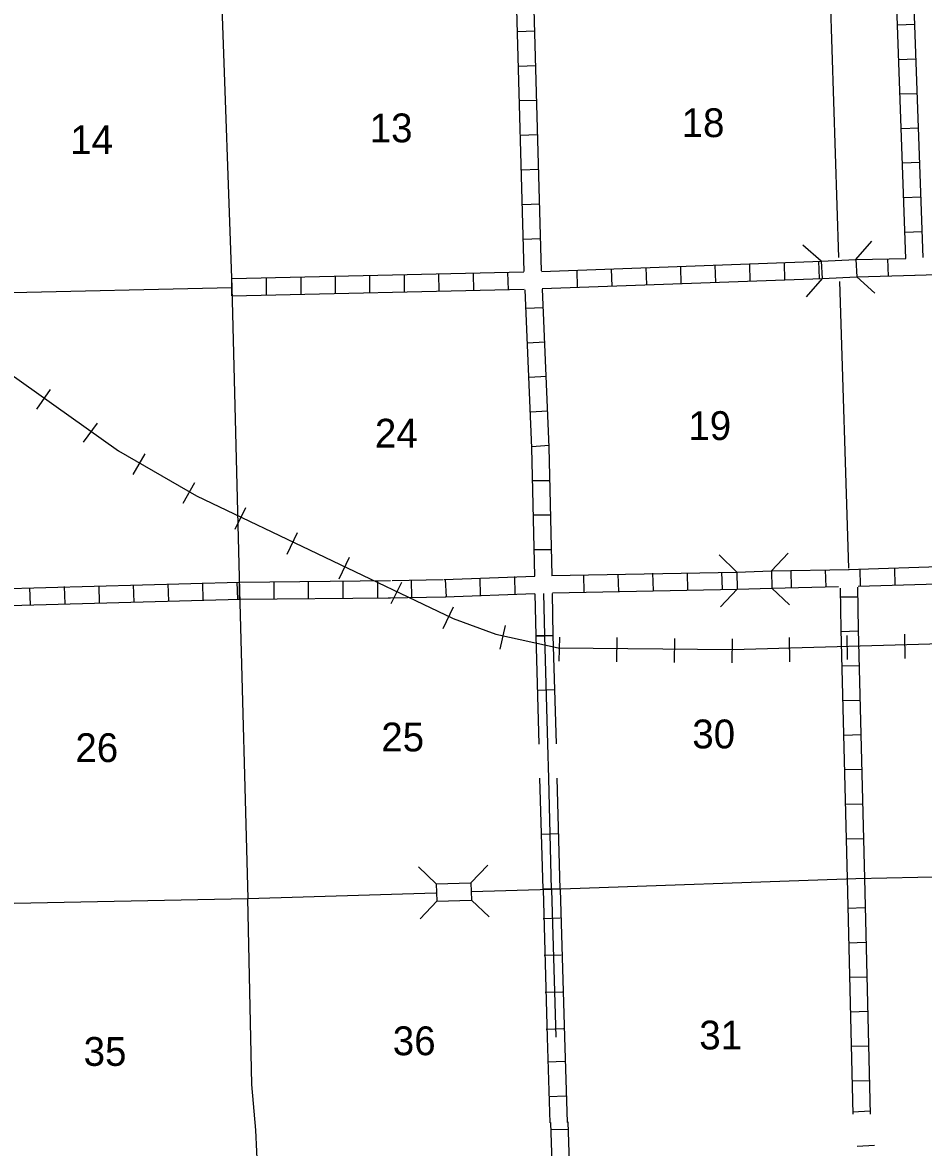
# Model space of a CAD drawing. Extents: x 2020499 to 2457378, y 15410235 to 15816321.
# Drawn here: x 2249654 to 2265300, y 15627544 to 15647077 of the extents above; entities that cross this region are included whole.
import ezdxf

# ---------------------------------------------------------------- set-up
doc = ezdxf.new("R2010")
doc.units = 0
for name, color, linetype in [('L13', 7, 'Continuous'), ('L14', 7, 'Continuous'), ('L15', 7, 'Continuous'), ('L18', 7, 'Continuous'), ('L4', 7, 'Continuous'), ('L8', 7, 'Continuous'), ('L9', 7, 'Continuous')]:
    doc.layers.add(name, color=color, linetype=linetype)

msp = doc.modelspace()

# ---------------------------------------------------------------- linework, layer by layer
at = {"layer": 'L13'}
for p, q in [((2263666, 15647880), (2263825, 15642996)), ((2263840, 15642579), (2263999, 15637605)), ((2248175, 15642362), (2253291, 15642478)), ((2258792, 15633952), (2258775, 15634552))]:
    msp.add_line(p, q, dxfattribs=at)
at = {"layer": 'L15'}
for p, q in [((2249902, 15640366), (2250139, 15640704)), ((2250715, 15639791), (2250958, 15640123)), ((2251575, 15639231), (2251781, 15639590)), ((2252441, 15638729), (2252647, 15639088)), ((2253349, 15638281), (2253534, 15638655)), ((2254247, 15637848), (2254432, 15638222)), ((2255155, 15637420), (2255335, 15637795)), ((2256058, 15636987), (2256243, 15637362)), ((2256956, 15636554), (2257140, 15636929)), ((2257948, 15636195), (2258043, 15636607)), ((2264981, 15636037), (2264976, 15636454)), ((2258972, 15635989), (2258983, 15636406)), ((2259976, 15635978), (2259981, 15636396)), ((2260974, 15635963), (2260984, 15636380)), ((2261977, 15635957), (2261982, 15636374)), ((2262980, 15635978), (2262975, 15636396)), ((2263983, 15636015), (2263972, 15636433))]:
    msp.add_line(p, q, dxfattribs=at)
msp.add_lwpolyline([(2236385, 15655916), (2237716, 15653746), (2239532, 15651153), (2240731, 15649332), (2241084, 15648482), (2242019, 15647315), (2243376, 15645762), (2244416, 15644680), (2244617, 15644405), (2251322, 15639638), (2252674, 15638861), (2257135, 15636728), (2257874, 15636454), (2258957, 15636221), (2261982, 15636190), (2266016, 15636306), (2272742, 15635646)], dxfattribs=at)
msp.add_lwpolyline([(2236385, 15655916), (2237716, 15653746), (2239532, 15651153), (2240731, 15649332), (2241084, 15648482), (2242019, 15647315), (2243376, 15645762), (2244416, 15644680), (2244617, 15644405), (2251322, 15639638), (2252674, 15638861), (2257135, 15636728), (2257874, 15636454), (2258957, 15636221), (2261982, 15636190), (2266016, 15636306), (2272742, 15635646)], dxfattribs=at)
at = {"layer": 'L18'}
for p, q in [((2263524, 15642932), (2263207, 15643212)), ((2264126, 15642964), (2264405, 15643281)), ((2263524, 15642932), (2264126, 15642964)), ((2263524, 15642932), (2263540, 15642631)), ((2264126, 15642964), (2264141, 15642663)), ((2263540, 15642631), (2263260, 15642315)), ((2263540, 15642631), (2264141, 15642663)), ((2264141, 15642663), (2264458, 15642378)), ((2262056, 15637536), (2261750, 15637832)), ((2262658, 15637557), (2262948, 15637863)), ((2262056, 15637536), (2262658, 15637557)), ((2262056, 15637536), (2262066, 15637240)), ((2262658, 15637557), (2262668, 15637256)), ((2262066, 15637240), (2261776, 15636929)), ((2262066, 15637240), (2262668, 15637256)), ((2262668, 15637256), (2262975, 15636966)), ((2256839, 15632124), (2256533, 15632414)), ((2257441, 15632140), (2257732, 15632446)), ((2256839, 15632124), (2257441, 15632140)), ((2256839, 15632124), (2256850, 15631823)), ((2257441, 15632140), (2257452, 15631839)), ((2256850, 15631823), (2256560, 15631512)), ((2256850, 15631823), (2257452, 15631839)), ((2257452, 15631839), (2257758, 15631548))]:
    msp.add_line(p, q, dxfattribs=at)
at = {"layer": 'L4'}
for p, q in [((2253101, 15647732), (2253291, 15642478)), ((2253291, 15642478), (2253423, 15637214)), ((2253423, 15637214), (2253566, 15631865)), ((2258840, 15632029), (2264126, 15632214)), ((2264126, 15632214), (2269358, 15632319)), ((2253566, 15631865), (2256834, 15631966)), ((2257452, 15631987), (2258840, 15632029)), ((2249215, 15631781), (2253566, 15631865)), ((2253635, 15628639), (2253566, 15631865)), ((2253708, 15627847), (2253635, 15628639)), ((2253756, 15626680), (2253708, 15627847))]:
    msp.add_line(p, q, dxfattribs=at)
at = {"layer": 'L8'}
for p, q in [((2258666, 15642763), (2258524, 15647790)), ((2264991, 15642980), (2264817, 15647954)), ((2265292, 15642996), (2265118, 15647954)), ((2258365, 15642753), (2258223, 15647774)), ((2265150, 15647040), (2264849, 15647030)), ((2258550, 15646924), (2258249, 15646913)), ((2265166, 15646438), (2264865, 15646428)), ((2258566, 15646322), (2258265, 15646312)), ((2265192, 15645836), (2264891, 15645831)), ((2258582, 15645720), (2258281, 15645715)), ((2258598, 15645124), (2258297, 15645113)), ((2265213, 15645240), (2264918, 15645229)), ((2258613, 15644522), (2258318, 15644511)), ((2265234, 15644648), (2264933, 15644632)), ((2258635, 15643920), (2258334, 15643914)), ((2265255, 15644046), (2264960, 15644031)), ((2258650, 15643323), (2258349, 15643312)), ((2265277, 15643444), (2264976, 15643429)), ((2258666, 15642753), (2263534, 15642932)), ((2262890, 15642605), (2262885, 15642906)), ((2263492, 15642631), (2263481, 15642932)), ((2264126, 15642964), (2264991, 15642980)), ((2264691, 15642674), (2264680, 15642975)), ((2253291, 15642631), (2258360, 15642747)), ((2256892, 15642415), (2256882, 15642716)), ((2257489, 15642420), (2257484, 15642721)), ((2258091, 15642436), (2258080, 15642737)), ((2259289, 15642473), (2259284, 15642774)), ((2259891, 15642499), (2259881, 15642795)), ((2260493, 15642520), (2260482, 15642821)), ((2261090, 15642536), (2261084, 15642837)), ((2261692, 15642563), (2261681, 15642864)), ((2262288, 15642579), (2262283, 15642879)), ((2265150, 15642689), (2268941, 15642795)), ((2253291, 15642330), (2253291, 15642631)), ((2253893, 15642346), (2253893, 15642647)), ((2254490, 15642357), (2254490, 15642658)), ((2255092, 15642373), (2255092, 15642674)), ((2255688, 15642378), (2255688, 15642679)), ((2256290, 15642399), (2256290, 15642695)), ((2258677, 15642457), (2263540, 15642631)), ((2264141, 15642663), (2265155, 15642689)), ((2253291, 15642330), (2258365, 15642447)), ((2258693, 15642124), (2258392, 15642114)), ((2258724, 15641528), (2258423, 15641512)), ((2258751, 15640931), (2258450, 15640915)), ((2258772, 15640329), (2258476, 15640313)), ((2258798, 15639733), (2258497, 15639711)), ((2258809, 15639120), (2258508, 15639120)), ((2258825, 15638523), (2258524, 15638523)), ((2258835, 15637922), (2258534, 15637922)), ((2263999, 15637578), (2268138, 15637716)), ((2256977, 15637404), (2258550, 15637462)), ((2257605, 15637130), (2257600, 15637430)), ((2258207, 15637156), (2258202, 15637457)), ((2258840, 15637473), (2262056, 15637536)), ((2259405, 15637188), (2259400, 15637489)), ((2260007, 15637198), (2259997, 15637499)), ((2260609, 15637214), (2260599, 15637515)), ((2261206, 15637219), (2261201, 15637520)), ((2261808, 15637240), (2261797, 15637536)), ((2262658, 15637557), (2264009, 15637578)), ((2263006, 15637262), (2263001, 15637562)), ((2263608, 15637272), (2263598, 15637573)), ((2264205, 15637288), (2264200, 15637589)), ((2264807, 15637304), (2264801, 15637605)), ((2248302, 15637219), (2253418, 15637362)), ((2249791, 15636966), (2249780, 15637262)), ((2250393, 15636982), (2250382, 15637283)), ((2250989, 15636998), (2250984, 15637298)), ((2251591, 15637013), (2251581, 15637314)), ((2252193, 15637029), (2252183, 15637330)), ((2252790, 15637045), (2252784, 15637346)), ((2253392, 15637066), (2253381, 15637362)), ((2253423, 15637362), (2256042, 15637388)), ((2253423, 15637066), (2253423, 15637362)), ((2254025, 15637071), (2254025, 15637372)), ((2254622, 15637071), (2254622, 15637372)), ((2255224, 15637082), (2255224, 15637378)), ((2255826, 15637087), (2255826, 15637388)), ((2256417, 15637094), (2256408, 15637394)), ((2257014, 15637103), (2256998, 15637404)), ((2258856, 15637172), (2262066, 15637240)), ((2262668, 15637256), (2263825, 15637283)), ((2264168, 15637288), (2268138, 15637415)), ((2248318, 15636924), (2253434, 15637066)), ((2253423, 15637066), (2256042, 15637087)), ((2256993, 15637103), (2258550, 15637161)), ((2264157, 15637098), (2263856, 15637098)), ((2264168, 15636506), (2263867, 15636496)), ((2264184, 15635905), (2263883, 15635899)), ((2264200, 15635303), (2263899, 15635297)), ((2264215, 15634706), (2263914, 15634695)), ((2264226, 15634104), (2263925, 15634099)), ((2264242, 15633507), (2263941, 15633497)), ((2264258, 15632905), (2263957, 15632895)), ((2263972, 15632214), (2264073, 15628122)), ((2264273, 15632214), (2264374, 15628122)), ((2258693, 15632024), (2258766, 15629451)), ((2258838, 15632024), (2258915, 15629460)), ((2258988, 15632029), (2259065, 15629464)), ((2264284, 15631707), (2263988, 15631696)), ((2258991, 15631525), (2258693, 15631516)), ((2264300, 15631105), (2263999, 15631094)), ((2259010, 15630884), (2258712, 15630875)), ((2264316, 15630503), (2264015, 15630498)), ((2259029, 15630243), (2258731, 15630234)), ((2264332, 15629906), (2264031, 15629896)), ((2259048, 15629602), (2258750, 15629593)), ((2258766, 15629451), (2258809, 15627974)), ((2259065, 15629464), (2259110, 15627979)), ((2264347, 15629304), (2264052, 15629299)), ((2258772, 15629030), (2259073, 15629040)), ((2264358, 15628703), (2264057, 15628697)), ((2258793, 15628428), (2259089, 15628439)), ((2264372, 15628175), (2264072, 15628159)), ((2258825, 15627979), (2258857, 15626971)), ((2258835, 15627858), (2259131, 15627863)), ((2259126, 15627990), (2259157, 15626982)), ((2264448, 15627578), (2264147, 15627562))]:
    msp.add_line(p, q, dxfattribs=at)
for points in [[(2258550, 15637462), (2258497, 15639690), (2258381, 15642436)], [(2258851, 15637478), (2258798, 15639706), (2258682, 15642447)], [(2256074, 15637388), (2256956, 15637404)], [(2263856, 15637256), (2263867, 15636538), (2263972, 15632214)], [(2264157, 15637272), (2264168, 15636538), (2264273, 15632214)], [(2256005, 15637087), (2257008, 15637103)]]:
    msp.add_lwpolyline(points, dxfattribs=at)
at = {"layer": 'L9'}
for p, q in [((2258573, 15636424), (2258871, 15636433)), ((2258624, 15634548), (2258576, 15636433)), ((2258577, 15636433), (2258875, 15636441)), ((2258775, 15634549), (2258722, 15636428)), ((2258925, 15634553), (2258872, 15636433)), ((2258600, 15635484), (2258898, 15635493)), ((2258693, 15632029), (2258640, 15633956)), ((2258838, 15632025), (2258791, 15633952)), ((2258988, 15632029), (2258941, 15633956)), ((2258665, 15632985), (2258964, 15632993)), ((2258988, 15632029), (2258693, 15632029))]:
    msp.add_line(p, q, dxfattribs=at)
for points in [[(2258576, 15636433), (2258555, 15637156)], [(2258726, 15636437), (2258705, 15637160)], [(2258872, 15636433), (2258856, 15637161)]]:
    msp.add_lwpolyline(points, dxfattribs=at)

# ---------------------------------------------------------------- texts
at = {"layer": 'L14'}
for s, p in [('13', (2255683, 15644997)), ('18', (2261100, 15645087)), ('14', (2250482, 15644791)), ('24', (2255773, 15639696)), ('19', (2261216, 15639828)), ('25', (2255884, 15634421)), ('30', (2261285, 15634474)), ('26', (2250572, 15634236)), ('36', (2256084, 15629146)), ('31', (2261406, 15629246)), ('35', (2250715, 15628961))]:
    msp.add_text(s, height=500, rotation=359.9999, dxfattribs=at).set_placement(p)

doc.saveas('drawing.dxf')
